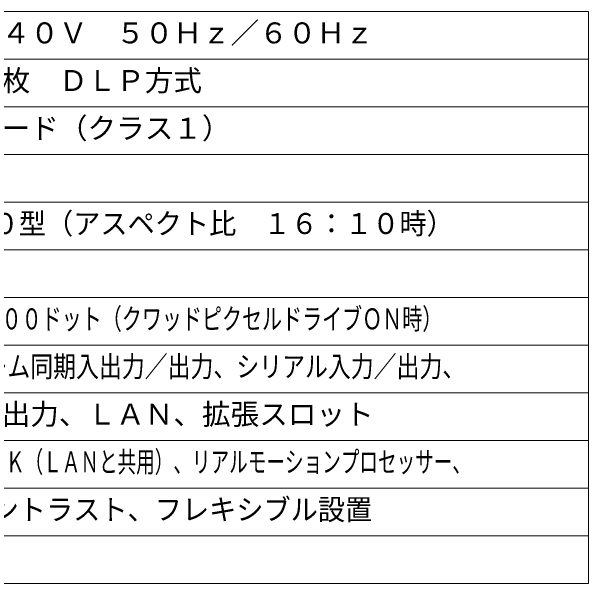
# Model space of a CAD drawing. Units: millimetres, scale not verified. Extents: x -63 to 62, y -56 to 57.
# Drawn here: x 2 to 62.5, y -56.5 to 3.5 of the extents above; entities that cross this region are included whole.
import ezdxf
from ezdxf.enums import TextEntityAlignment as Align

# ---------------------------------------------------------------- set-up
doc = ezdxf.new("R2010")
doc.units = ezdxf.units.MM
doc.header["$LTSCALE"] = 0.125
doc.layers.add('0-1_MOJI1', color=7, linetype='Continuous')
doc.layers.add('0-2_WAKU', color=1, linetype='Continuous', lineweight=18)
doc.styles.add('ＭＳ ゴシック', font='')
doc.styles.get('ＭＳ ゴシック').set_extended_font_data('MS Gothic')

msp = doc.modelspace()

# ---------------------------------------------------------------- linework, layer by layer
at = {"layer": '0-2_WAKU', "color": 4}
for p, q in [((-62.5005, 3.5061), (62.4995, 3.5061)), ((62.4995, -56.4939), (62.4995, 3.5061)), ((-62.5005, -56.4939), (62.4995, -56.4939))]:
    msp.add_line(p, q, dxfattribs=at)
at = {"layer": '0-2_WAKU'}
for p, q in [((-62.5005, -1.4939), (62.4995, -1.4939)), ((-62.5005, -6.4939), (62.4995, -6.4939)), ((-62.5005, -11.4939), (62.4995, -11.4939)), ((-62.5005, -16.4939), (62.4995, -16.4939)), ((62.4995, -21.4939), (-62.5005, -21.4939)), ((-62.5005, -26.4939), (62.4995, -26.4939)), ((-62.5005, -31.4939), (62.4995, -31.4939)), ((-62.5005, -36.4939), (62.4995, -36.4939)), ((-62.5005, -41.4939), (62.4995, -41.4939)), ((-62.5005, -46.4939), (62.4995, -46.4939)), ((-62.5005, -51.4939), (62.4995, -51.4939))]:
    msp.add_line(p, q, dxfattribs=at)

# ---------------------------------------------------------------- texts
at = {"layer": '0-1_MOJI1', "style": 'ＭＳ ゴシック'}
for s, p in [('ＡＣ１００～２４０Ｖ\u3000５０Ｈｚ／６０Ｈｚ', (-20.0005, -0.4939)), ('ＤＬＰチップ３枚\u3000ＤＬＰ方式', (-20.0005, -5.4939)), ('レーザーダイオード（クラス１）', (-20.0005, -10.4939)), ('リモート入力／出力、ＬＡＮ、拡張スロット', (-20.0005, -40.4939))]:
    msp.add_text(s, height=2.199, dxfattribs=at).set_placement(p, align=Align.BOTTOM_LEFT)
for s, width, p in [('７０型～１０００型（アスペクト比\u3000１６：１０時）', 0.95, (-20.0005, -20.4939)), ('５１２０ドット×３２００ドット（クワッドピクセルドライブＯＮ時）', 0.7, (-20.0005, -30.4939)), ('ＳＤＩ入力、フレーム同期入出力／出力、シリアル入力／出力、', 0.8, (-20.0005, -35.4939)), ('ＤＩＧＩＴＡＬ\u3000ＬＩＮＫ（ＬＡＮと共用）、リアルモーションプロセッサー、', 0.65, (-20.0005, -45.4939)), ('ダイナミックコントラスト、フレキシブル設置', 0.95, (-20.0005, -50.4939))]:
    msp.add_text(s, height=2.199, dxfattribs=dict(at, width=width)).set_placement(p, align=Align.BOTTOM_LEFT)

doc.saveas('drawing.dxf')
